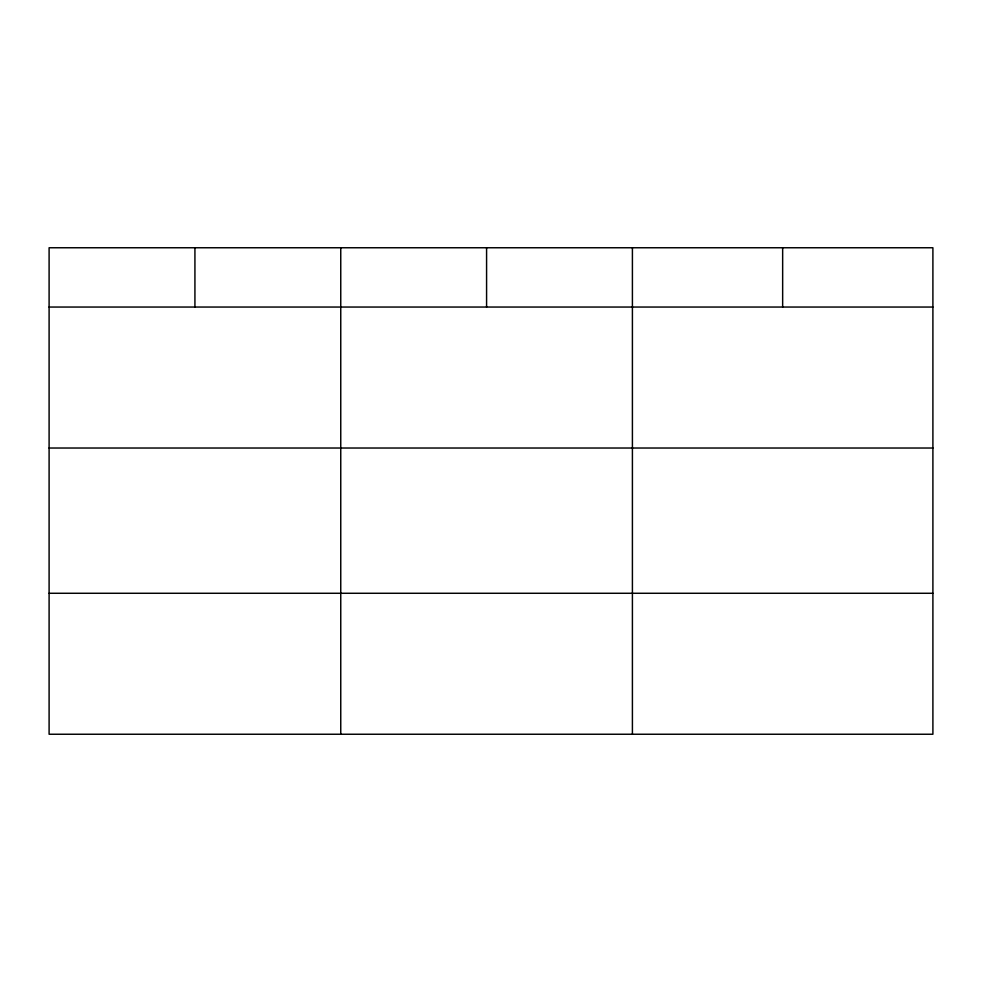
<?xml version="1.0" encoding="UTF-8"?>
<svg xmlns="http://www.w3.org/2000/svg" width="982" height="982" viewBox="0 0 982 982"><rect width="100%" height="100%" fill="white"/><g stroke="black" fill="none" stroke-linecap="round" stroke-linejoin="round"><path stroke-width="1.47" d="M932.9 448.025L932.9 247.759L49.1 247.759L49.1 734.241L932.9 734.241L932.9 448.025L49.1 448.025M49.1 307.047L932.9 307.047M49.1 593.275L932.9 593.275M782.654 247.759L782.654 307.047M632.408 247.759L632.408 734.241M486.581 247.759L486.581 307.047M340.754 247.759L340.754 734.241M194.927 247.759L194.927 307.047"/></g></svg>
